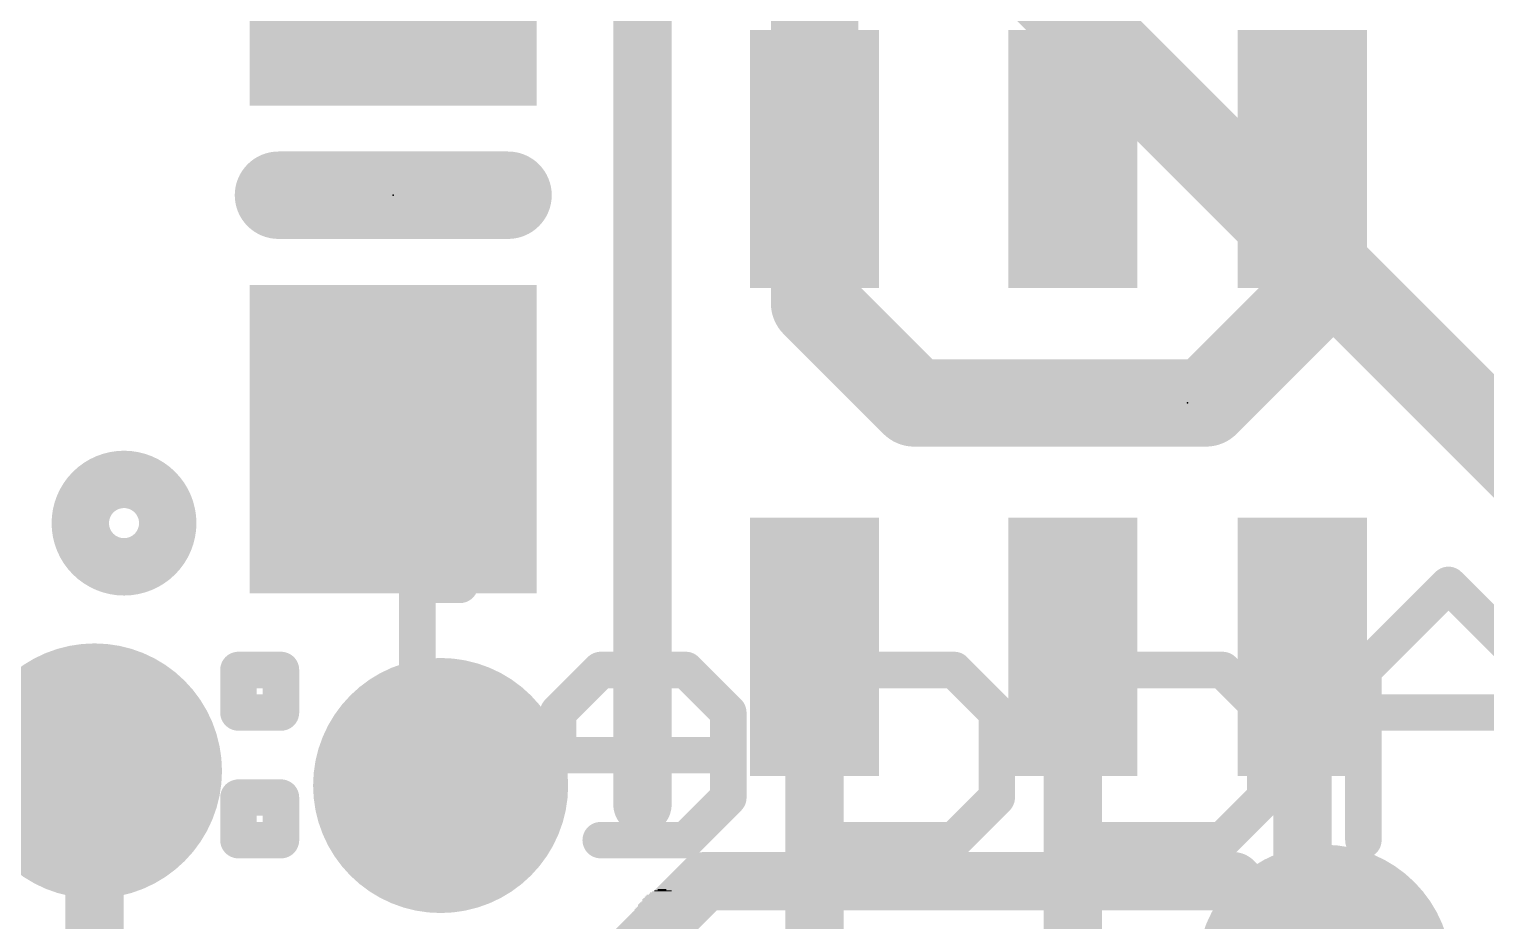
# Model space of a CAD drawing. Extents: x -0.1 to 25.5, y -0.1 to 17.9.
# Drawn here: x 13.42 to 18.5, y 8.74 to 11.84 of the extents above; entities that cross this region are included whole.
import ezdxf

# ---------------------------------------------------------------- set-up
doc = ezdxf.new("R2010")
doc.units = 0
for name, color, linetype in [('1', 12, 'CONTINUOUS'), ('16', 5, 'CONTINUOUS'), ('18', 110, 'CONTINUOUS'), ('21', 40, 'CONTINUOUS'), ('22', 6, 'CONTINUOUS'), ('23', 40, 'CONTINUOUS')]:
    doc.layers.add(name, color=color, linetype=linetype)

# ---------------------------------------------------------------- blocks, each defined once
blk = doc.blocks.new('RECT')
blk.add_solid([(-0.5, -0.5), (0.5, -0.5), (-0.5, 0.5), (0.5, 0.5)])
blk = doc.blocks.new('ROUNDV')
at = {"const_width": 0.5}
blk.add_lwpolyline([(0, -0.25, 1), (0, 0.25, 1), (0, -0.25)], format="xyb", dxfattribs=at)

msp = doc.modelspace()

# ---------------------------------------------------------------- linework, layer by layer
at = {"layer": '1'}
for points, const_width in [([(16.1625, 12.416), (16.1625, 11.391)], 0.3048), ([(17.4625, 12.3825), (17.0625, 11.9825)], 0.3048), ([(17.0625, 11.9825), (17.0625, 11.391)], 0.3048), ([(16.1625, 11.391), (16.1625, 10.8885)], 0.3048), ([(17.8625, 10.8775), (17.8625, 11.391)], 0.3048), ([(16.1625, 10.8885), (16.51, 10.541)], 0.3048), ([(17.526, 10.541), (17.8625, 10.8775)], 0.3048), ([(16.51, 10.541), (17.526, 10.541)], 0.3048), ([(16.1625, 9.691), (16.1625, 8.0389)], 0.2032), ([(17.0625, 9.691), (17.0625, 8.1661)], 0.2032), ([(17.8625, 9.691), (17.8625, 8.6328)], 0.2032), ([(13.5502, 9.156), (13.6525, 9.2583)], 0.2032), ([(13.5502, 9.156), (13.22, 9.156)], 0.2032)]:
    msp.add_lwpolyline(points, dxfattribs=dict(at, const_width=const_width))
for points, const_width in [([(17.0086, 12.0364, 1), (17.1164, 11.9286)], 0.1524), ([(16.2387, 11.391, 1), (16.0863, 11.391)], 0.1524), ([(17.9387, 11.391, 1), (17.7863, 11.391)], 0.1524), ([(16.0863, 11.391, 1), (16.2387, 11.391)], 0.1524), ([(16.9863, 11.391, 1), (17.1387, 11.391)], 0.1524), ([(16.2164, 10.9424, 1), (16.1086, 10.8346)], 0.1524), ([(17.9164, 10.8236, 1), (17.8086, 10.9314)], 0.1524), ([(16.0863, 10.8885, 1), (16.2387, 10.8885)], 0.1524), ([(17.7863, 10.8775, 1), (17.9387, 10.8775)], 0.1524), ([(16.51, 10.6172, 1), (16.51, 10.4648)], 0.1524), ([(16.4561, 10.4871, 1), (16.5639, 10.5949)], 0.1524), ([(17.4721, 10.5949, 1), (17.5799, 10.4871)], 0.1524), ([(17.526, 10.4648, 1), (17.526, 10.6172)], 0.1524), ([(16.2133, 9.691, 1), (16.1117, 9.691)], 0.1016), ([(17.1133, 9.691, 1), (17.0117, 9.691)], 0.1016), ([(17.9133, 9.691, 1), (17.8117, 9.691)], 0.1016), ([(13.6884, 9.2224, 1), (13.6166, 9.2942)], 0.1016), ([(13.5143, 9.1919, 1), (13.5861, 9.1201)], 0.1016), ([(13.5502, 9.1052, 1), (13.5502, 9.2068)], 0.1016)]:
    msp.add_lwpolyline(points, format="xyb", dxfattribs=dict(at, const_width=const_width))
at = {"layer": '16'}
for points, const_width in [([(19.812, 9.144), (16.51, 12.446)], 0.3048), ([(13.6525, 8.4963), (13.6525, 9.2583)], 0.2032), ([(15.7798, 8.874), (15.2083, 8.3025)], 0.2032), ([(17.6213, 8.874), (15.7798, 8.874)], 0.2032), ([(17.9388, 8.5565), (17.6213, 8.874)], 0.2032)]:
    msp.add_lwpolyline(points, dxfattribs=dict(at, const_width=const_width))
at = {"layer": '16', "const_width": 0.1016}
for points in [[(13.7033, 9.2583, 1), (13.6017, 9.2583)], [(15.7798, 8.9248, 1), (15.7798, 8.8232)], [(15.8157, 8.8381, 1), (15.7439, 8.9099)], [(17.6572, 8.9099, 1), (17.5854, 8.8381)], [(17.6213, 8.8232, 1), (17.6213, 8.9248)]]:
    msp.add_lwpolyline(points, format="xyb", dxfattribs=at)
at = {"layer": '21'}
for points, const_width in [([(15.5625, 9.141), (15.5625, 11.941)], 0.2032), ([(15.0939, 11.2649), (14.2939, 11.2649)], 0.3048)]:
    msp.add_lwpolyline(points, dxfattribs=dict(at, const_width=const_width))
for points, const_width in [([(14.2939, 11.3411, 1), (14.2939, 11.1887)], 0.1524), ([(15.0939, 11.1887, 1), (15.0939, 11.3411)], 0.1524), ([(13.7555, 10.022, 1), (13.7555, 10.222, 1), (13.7555, 10.022)], 0.3048), ([(15.5117, 9.141, 1), (15.6133, 9.141)], 0.1016)]:
    msp.add_lwpolyline(points, format="xyb", dxfattribs=dict(at, const_width=const_width))
at = {"layer": '22', "const_width": 0.127}
for points in [[(14.9263, 9.9068), (14.778, 9.9068)], [(14.778, 9.9068), (14.778, 9.017)], [(18.3718, 9.9068), (18.0752, 9.6102)], [(18.6683, 9.6102), (18.3718, 9.9068)], [(14.3026, 9.6102), (14.1543, 9.6102)], [(14.1543, 9.6102), (14.1543, 9.4619)], [(14.3026, 9.4619), (14.3026, 9.6102)], [(15.4169, 9.6102), (15.2686, 9.4619)], [(15.7135, 9.6102), (15.4169, 9.6102)], [(15.8618, 9.4619), (15.7135, 9.6102)], [(16.2041, 9.6102), (16.649, 9.6102)], [(16.649, 9.6102), (16.7973, 9.4619)], [(17.1396, 9.6102), (17.5845, 9.6102)], [(17.5845, 9.6102), (17.7328, 9.4619)], [(18.0752, 9.6102), (18.0752, 9.017)], [(14.1543, 9.4619), (14.3026, 9.4619)], [(15.2686, 9.4619), (15.2686, 9.3136)], [(15.8618, 9.1653), (15.8618, 9.4619)], [(16.7973, 9.4619), (16.7973, 9.1653)], [(17.7328, 9.4619), (17.7328, 9.1653)], [(18.6683, 9.4619), (18.0752, 9.4619)], [(15.2686, 9.3136), (15.8618, 9.3136)], [(14.3026, 9.1653), (14.1543, 9.1653)], [(14.1543, 9.1653), (14.1543, 9.017)], [(14.3026, 9.017), (14.3026, 9.1653)], [(15.7135, 9.017), (15.8618, 9.1653)], [(16.7973, 9.1653), (16.649, 9.017)], [(17.7328, 9.1653), (17.5845, 9.017)], [(14.1543, 9.017), (14.3026, 9.017)], [(14.9263, 9.017), (14.6297, 9.017)], [(15.4169, 9.017), (15.7135, 9.017)], [(16.649, 9.017), (16.2041, 9.017)], [(17.5845, 9.017), (17.1396, 9.017)]]:
    msp.add_lwpolyline(points, dxfattribs=at)
at = {"layer": '22', "const_width": 0.0635}
for points in [[(14.8097, 9.9068, 1), (14.7462, 9.9068)], [(14.778, 9.9385, 1), (14.778, 9.875)], [(14.9263, 9.875, 1), (14.9263, 9.9385)], [(18.3942, 9.9292, 1), (18.3493, 9.8843)], [(18.3942, 9.8843, 1), (18.3493, 9.9292)], [(14.1543, 9.6419, 1), (14.1543, 9.5784)], [(14.186, 9.6102, 1), (14.1225, 9.6102)], [(14.3343, 9.6102, 1), (14.2708, 9.6102)], [(14.3026, 9.5784, 1), (14.3026, 9.6419)], [(15.4169, 9.6419, 1), (15.4169, 9.5784)], [(15.4394, 9.5877, 1), (15.3944, 9.6326)], [(15.7359, 9.6326, 1), (15.691, 9.5877)], [(15.7135, 9.5784, 1), (15.7135, 9.6419)], [(16.2041, 9.6419, 1), (16.2041, 9.5784)], [(16.6715, 9.6326, 1), (16.6266, 9.5877)], [(16.649, 9.5784, 1), (16.649, 9.6419)], [(17.1396, 9.6419, 1), (17.1396, 9.5784)], [(17.607, 9.6326, 1), (17.5621, 9.5877)], [(17.5845, 9.5784, 1), (17.5845, 9.6419)], [(18.1069, 9.6102, 1), (18.0434, 9.6102)], [(18.0527, 9.6326, 1), (18.0976, 9.5877)], [(14.1543, 9.4936, 1), (14.1543, 9.4301)], [(14.3026, 9.4301, 1), (14.3026, 9.4936)], [(15.3004, 9.4619, 1), (15.2369, 9.4619)], [(15.2462, 9.4843, 1), (15.2911, 9.4394)], [(15.8935, 9.4619, 1), (15.83, 9.4619)], [(15.8393, 9.4394, 1), (15.8842, 9.4843)], [(16.829, 9.4619, 1), (16.7655, 9.4619)], [(16.7748, 9.4394, 1), (16.8197, 9.4843)], [(17.7646, 9.4619, 1), (17.7011, 9.4619)], [(17.7104, 9.4394, 1), (17.7553, 9.4843)], [(18.0752, 9.4936, 1), (18.0752, 9.4301)], [(14.1225, 9.4619, 1), (14.186, 9.4619)], [(14.2708, 9.4619, 1), (14.3343, 9.4619)], [(15.2686, 9.3453, 1), (15.2686, 9.2818)], [(15.2369, 9.3136, 1), (15.3004, 9.3136)], [(15.8618, 9.2818, 1), (15.8618, 9.3453)], [(14.186, 9.1653, 1), (14.1225, 9.1653)], [(14.1543, 9.197, 1), (14.1543, 9.1335)], [(14.3343, 9.1653, 1), (14.2708, 9.1653)], [(14.3026, 9.1335, 1), (14.3026, 9.197)], [(15.83, 9.1653, 1), (15.8935, 9.1653)], [(15.8842, 9.1428, 1), (15.8393, 9.1877)], [(16.7655, 9.1653, 1), (16.829, 9.1653)], [(16.8197, 9.1428, 1), (16.7748, 9.1877)], [(17.7011, 9.1653, 1), (17.7646, 9.1653)], [(17.7553, 9.1428, 1), (17.7104, 9.1877)], [(14.1543, 9.0488, 1), (14.1543, 8.9853)], [(14.1225, 9.017, 1), (14.186, 9.017)], [(14.2708, 9.017, 1), (14.3343, 9.017)], [(14.3026, 8.9853, 1), (14.3026, 9.0488)], [(14.6297, 9.0488, 1), (14.6297, 8.9853)], [(14.7462, 9.017, 1), (14.8097, 9.017)], [(14.9263, 8.9853, 1), (14.9263, 9.0488)], [(15.4169, 9.0488, 1), (15.4169, 8.9853)], [(15.691, 9.0395, 1), (15.7359, 8.9945)], [(15.7135, 8.9853, 1), (15.7135, 9.0488)], [(16.2041, 9.0488, 1), (16.2041, 8.9853)], [(16.6266, 9.0395, 1), (16.6715, 8.9945)], [(16.649, 8.9853, 1), (16.649, 9.0488)], [(17.1396, 9.0488, 1), (17.1396, 8.9853)], [(17.5621, 9.0395, 1), (17.607, 8.9945)], [(17.5845, 8.9853, 1), (17.5845, 9.0488)], [(18.0434, 9.017, 1), (18.1069, 9.017)]]:
    msp.add_lwpolyline(points, format="xyb", dxfattribs=at)
at = {"layer": '23'}
for p in [(14.6939, 11.2649), (17.4625, 10.541)]:
    msp.add_point(p, dxfattribs=at)

# ---------------------------------------------------------------- block references
at = {"layer": '1', "xscale": 1.075, "rotation": 270}
for p in [(14.6939, 12.1149), (14.6939, 10.4149)]:
    msp.add_blockref('RECT', p, dxfattribs=at)
at = {"layer": '1', "xscale": 0.45, "yscale": 0.9, "rotation": 180}
for p in [(16.1625, 11.391), (17.0625, 11.391), (17.8625, 11.391), (16.1625, 9.691), (17.0625, 9.691), (17.8625, 9.691)]:
    msp.add_blockref('RECT', p, dxfattribs=at)
at = {"layer": '18', "xscale": 0.889, "yscale": 0.889}
for p in [(13.6525, 9.2583), (13.6525, 9.2583), (14.859, 9.2075), (14.859, 9.2075), (17.9388, 8.5565), (17.9388, 8.5565)]:
    msp.add_blockref('ROUNDV', p, dxfattribs=at)
at = {"layer": '21'}
for p, xscale, yscale in [((15.6344, 8.8329), 0.0915, 0.0039), ((15.6343, 8.8367), 0.0762, 0.0038), ((15.6344, 8.8405), 0.0609, 0.0038), ((15.6306, 8.8443), 0.0305, 0.0038), ((15.6306, 8.7833), 0.1753, 0.0038), ((15.6325, 8.7909), 0.1715, 0.0038), ((15.6325, 8.7871), 0.1715, 0.0038), ((15.6324, 8.7948), 0.1638, 0.0039), ((15.6343, 8.7986), 0.16, 0.0038), ((15.6343, 8.8024), 0.1524, 0.0038), ((15.6343, 8.81), 0.1448, 0.0038), ((15.6343, 8.8062), 0.1448, 0.0038), ((15.6344, 8.8138), 0.1371, 0.0038), ((15.6344, 8.8176), 0.1295, 0.0038), ((15.6344, 8.8214), 0.1219, 0.0038), ((15.6344, 8.8252), 0.1143, 0.0038), ((15.6363, 8.829), 0.1029, 0.0038), ((15.6229, 8.7376), 0.2286, 0.0038), ((15.6229, 8.7414), 0.221, 0.0038), ((15.6248, 8.749), 0.2172, 0.0038), ((15.6248, 8.7452), 0.2172, 0.0038), ((15.6248, 8.7528), 0.2096, 0.0038), ((15.6267, 8.7567), 0.2058, 0.0039), ((15.6268, 8.7643), 0.1981, 0.0038), ((15.6287, 8.7605), 0.2019, 0.0038), ((15.6287, 8.7681), 0.1943, 0.0038), ((15.6306, 8.7719), 0.1905, 0.0038), ((15.6287, 8.7757), 0.1867, 0.0038), ((15.6306, 8.7795), 0.1829, 0.0038)]:
    msp.add_blockref('RECT', p, dxfattribs=dict(at, xscale=xscale, yscale=yscale))

doc.saveas('drawing.dxf')
